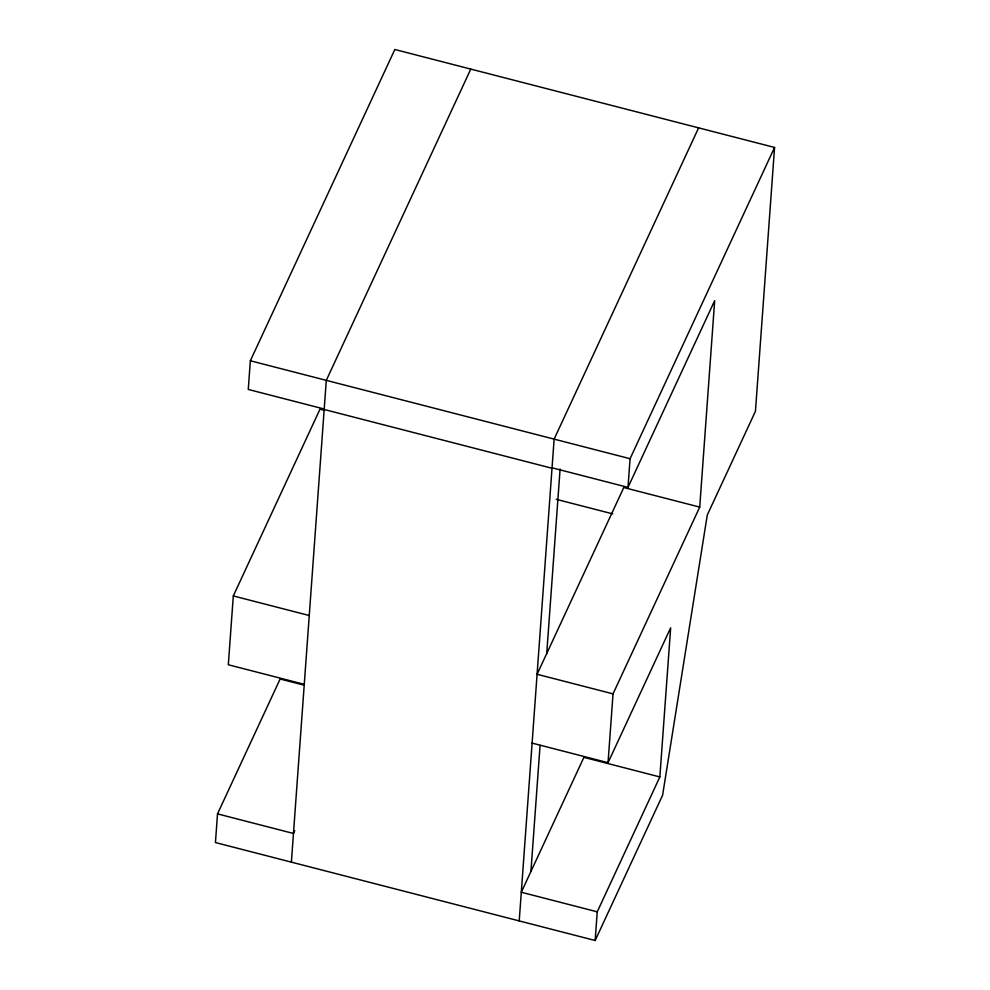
<?xml version="1.0" encoding="UTF-8"?>
<svg xmlns="http://www.w3.org/2000/svg" width="990" height="990" viewBox="0 0 990 990"><rect width="100%" height="100%" fill="white"/><g stroke="black" fill="none" stroke-linecap="round" stroke-linejoin="round"><path stroke-width="1.49" d="M303.955 685.142L280.133 678.991L217.515 813.879L215.436 842.552L595.163 940.5L662.595 795.242L707.281 515.035L755.444 411.283L774.564 147.448L394.837 49.5L250.346 360.768L248.267 389.441L324.213 409.031M324.473 410.318L320.005 409.167L233.306 595.931L228.319 664.76L304.264 684.337M291.382 862.141L326.292 380.358L470.782 69.09M519.218 920.91L554.128 439.127L698.618 127.858M530.925 871.485L540.07 745.421M546.728 653.536L560.093 469.037M595.163 940.5L597.242 911.827L659.847 776.94L670.663 627.808L608.046 762.696L532.1 743.106M608.046 762.696L613.033 693.866L699.72 507.103L714.681 300.626L627.994 487.389L552.049 467.8M627.994 487.389L630.073 458.717L774.564 147.448M294.748 830.697L293.461 833.469L217.515 813.879M250.346 360.768L630.073 458.717M324.188 409.489L552.012 468.258M699.72 507.103L623.787 487.525L537.087 674.277L613.033 693.866M556.182 499.294L612.773 513.897M233.306 595.931L309.251 615.52M659.847 776.94L583.902 757.35L521.297 892.238L597.242 911.827"/></g></svg>
